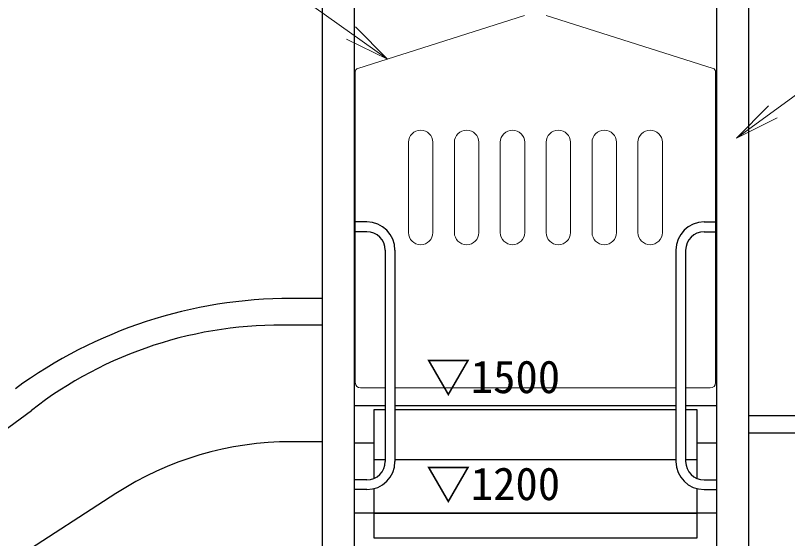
# Model space of a CAD drawing. Units: millimetres at full size, sheet at 1:50; details may follow other scales. Extents: x 750 to 20250, y 750 to 14100.
# Drawn here: x 3573 to 5726, y 3623 to 5084 of the extents above; entities that cross this region are included whole.
import ezdxf
from ezdxf.enums import TextEntityAlignment as Align

# ---------------------------------------------------------------- set-up
doc = ezdxf.new("R2010")
doc.units = ezdxf.units.MM
doc.header["$LTSCALE"] = 50
for name, color, linetype, lineweight in [('D-STR-1', 1, 'Continuous', 25), ('D-STR-3', 251, 'Continuous', 9), ('D-STR-HTXT', 7, 'Continuous', 13), ('D-STR-TXT', 7, 'Continuous', 13)]:
    doc.layers.add(name, color=color, linetype=linetype, lineweight=lineweight)
doc.styles.add('ＭＳ ゴシック', font='')
doc.styles.get('ＭＳ ゴシック').set_extended_font_data('MS Gothic')

# ---------------------------------------------------------------- blocks, each defined once
blk = doc.blocks.new('open_arrow')
at = {"color": 0, "linetype": 'Continuous', "lineweight": -2}
blk.add_lwpolyline([(7.5, 1.25), (0, 0), (7.5, -1.25)], dxfattribs=at)

msp = doc.modelspace()

# ---------------------------------------------------------------- linework, layer by layer
at = {"layer": 'D-STR-1'}
for p, q in [((4428.47, 5493.36), (4428.47, 2493.36)), ((4517.57, 5493.36), (4517.57, 2493.36)), ((5528.47, 5493.36), (5528.47, 2493.36)), ((5617.57, 5493.36), (5617.57, 2493.36)), ((4552.62, 4506.96), (4517.57, 4506.96)), ((5493.42, 4506.96), (5528.47, 4506.96)), ((4552.62, 4479.76), (4517.57, 4479.76)), ((5493.42, 4479.76), (5528.47, 4479.76)), ((4604.02, 4428.36), (4604.02, 3838.36)), ((4631.22, 4428.36), (4631.22, 3838.36)), ((5414.82, 4428.36), (5414.82, 3838.36)), ((5442.02, 4428.36), (5442.02, 3838.36)), ((4428.47, 4293.36), (4342.02, 4293.36)), ((4428.47, 4218.36), (4342.02, 4218.36)), ((4604.02, 3993.36), (4517.57, 3993.36)), ((5414.82, 3993.36), (4631.22, 3993.36)), ((5528.47, 3993.36), (5442.02, 3993.36)), ((2290.09, 3006.58), (3617.05, 3980.8)), ((4631.22, 3983.36), (5414.82, 3983.36)), ((5830.22, 3966.06), (5617.57, 3966.06)), ((5830.22, 3917.46), (5617.57, 3917.46)), ((4428.47, 3893.36), (4342.02, 3893.36)), ((4517.57, 3890.16), (4573.02, 3890.16)), ((5473.02, 3890.16), (5528.47, 3890.16)), ((4573.02, 3843.36), (4604.02, 3843.36)), ((4631.22, 3843.36), (5414.82, 3843.36)), ((5442.02, 3843.36), (5473.02, 3843.36)), ((4552.62, 3786.96), (4517.57, 3786.96)), ((5493.42, 3786.96), (5528.47, 3786.96)), ((3852.79, 3748.77), (2370.21, 2788.61)), ((4552.62, 3759.76), (4517.57, 3759.76)), ((5493.42, 3759.76), (5528.47, 3759.76)), ((5528.47, 3693.36), (4517.57, 3693.36))]:
    msp.add_line(p, q, dxfattribs=at)
for points in [[(4573.02, 3791.18), (4573.02, 3983.36), (4604.02, 3983.36)], [(5442.02, 3983.36), (5473.02, 3983.36), (5473.02, 3791.18)], [(5473.02, 3762.45), (5473.02, 3693.36), (4573.02, 3693.36), (4573.02, 3762.45)]]:
    msp.add_lwpolyline(points, dxfattribs=at)
msp.add_lwpolyline([(4573.02, 3693.36), (5473.02, 3693.36), (5473.02, 3624.46), (4573.02, 3624.46)], close=True, dxfattribs=at)
for centre, radius, start, end in [((4552.62, 4428.36), 78.6, 0, 90), ((5493.42, 4428.36), 78.6, 90, 180), ((4552.62, 4428.36), 51.4, 0, 90), ((5493.42, 4428.36), 51.4, 90, 180), ((4342.02, 2993.36), 1300, 90, 126.28527), ((4310.76, 3088.75), 1130.04, 88.415, 127.87028), ((4342.02, 2993.36), 900, 90, 122.92827), ((4552.62, 3838.36), 78.6, 270, 0), ((4552.62, 3838.36), 51.4, 270, 0), ((5493.42, 3838.36), 78.6, 180, 270), ((5493.42, 3838.36), 51.4, 180, 270)]:
    msp.add_arc(centre, radius, start, end, dxfattribs=at)
at = {"layer": 'D-STR-3'}
for p, q in [((4527.48, 4935.57), (4992.7, 5083.71)), ((5053.33, 5083.71), (5518.55, 4935.57)), ((4520.52, 4926.05), (4520.52, 4058.36)), ((5525.52, 4926.05), (5525.52, 4058.36)), ((4669.02, 4729.36), (4669.02, 4477.36)), ((4737.02, 4729.36), (4737.02, 4477.36)), ((4797.02, 4729.36), (4797.02, 4477.36)), ((4865.02, 4729.36), (4865.02, 4477.36)), ((4925.02, 4729.36), (4925.02, 4477.36)), ((4993.02, 4729.36), (4993.02, 4477.36)), ((5053.02, 4729.36), (5053.02, 4477.36)), ((5121.02, 4729.36), (5121.02, 4477.36)), ((5181.02, 4729.36), (5181.02, 4477.36)), ((5249.02, 4729.36), (5249.02, 4477.36)), ((5309.02, 4729.36), (5309.02, 4477.36)), ((5377.02, 4729.36), (5377.02, 4477.36)), ((4535.52, 4043.36), (4604.02, 4043.36)), ((4631.22, 4043.36), (5414.82, 4043.36)), ((5442.02, 4043.36), (5510.52, 4043.36))]:
    msp.add_line(p, q, dxfattribs=at)
for centre, radius, start, end in [((4530.52, 4926.05), 10, 107.66291, 180), ((5515.52, 4926.05), 10, 0, 72.33709), ((4703.02, 4729.36), 34, 0, 180), ((4831.02, 4729.36), 34, 0, 180), ((4959.02, 4729.36), 34, 0, 180), ((5087.02, 4729.36), 34, 0, 180), ((5215.02, 4729.36), 34, 0, 180), ((5343.02, 4729.36), 34, 0, 180), ((4703.02, 4477.36), 34, 180, 0), ((4831.02, 4477.36), 34, 180, 0), ((4959.02, 4477.36), 34, 180, 0), ((5087.02, 4477.36), 34, 180, 0), ((5215.02, 4477.36), 34, 180, 0), ((5343.02, 4477.36), 34, 180, 0), ((4535.52, 4058.36), 15, 180, 270), ((5510.52, 4058.36), 15, 270, 0)]:
    msp.add_arc(centre, radius, start, end, dxfattribs=at)
at = {"layer": 'D-STR-HTXT'}
for points in [[(4610.56, 4962.03), (3993.66, 5401.33), (3976.99, 5401.33), (2780.49, 5401.33), (3378.74, 5401.33)], [(5584.2, 4740.7), (6222.53, 5206.87), (6239.19, 5206.87), (7520.69, 5206.87), (6879.94, 5206.87)]]:
    msp.add_lwpolyline(points, dxfattribs=at)

# ---------------------------------------------------------------- block references
at = {"layer": 'D-STR-HTXT', "xscale": 16.7, "yscale": 16.7}
for p, rotation in [((4610.56, 4962.03), 144.5), ((5584.2, 4740.7), 36.1)]:
    msp.add_blockref('open_arrow', p, dxfattribs=dict(at, rotation=rotation))

# ---------------------------------------------------------------- texts
at = {"layer": 'D-STR-TXT', "style": 'ＭＳ ゴシック'}
for s, p in [('▽1500', (4717.56, 4001.44)), ('▽1200', (4717.56, 3702.71))]:
    msp.add_text(s, height=91.64, dxfattribs=at).set_placement(p, align=Align.BOTTOM_LEFT)

doc.saveas('drawing.dxf')
